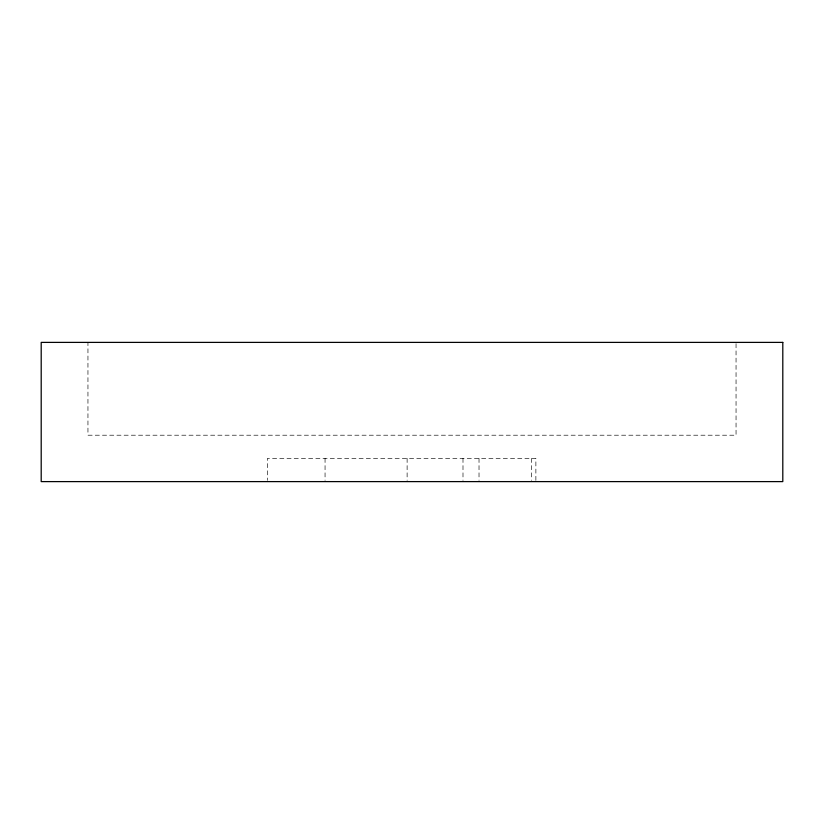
<?xml version="1.0" encoding="UTF-8"?>
<svg xmlns="http://www.w3.org/2000/svg" width="824" height="824" viewBox="0 0 824 824"><rect width="100%" height="100%" fill="white"/><g stroke="black" fill="none" stroke-linecap="round" stroke-linejoin="round"><path stroke-width="0.62" stroke-dasharray="4.12 3.09" d="M736.048 343.67L736.048 435.206L87.952 435.206L87.952 342.393M535.878 480.382L535.878 458.401L267.409 458.401L267.409 480.382M531.377 458.401L531.377 480.382M479.022 458.401L479.022 480.382M462.995 458.401L462.995 480.382M407.118 458.401L407.118 480.382M325.058 458.401L325.058 480.382"/><path stroke-width="1.24" d="M782.8 342.393L41.2 342.393L41.2 481.607L782.8 481.607L782.8 342.393"/></g></svg>
